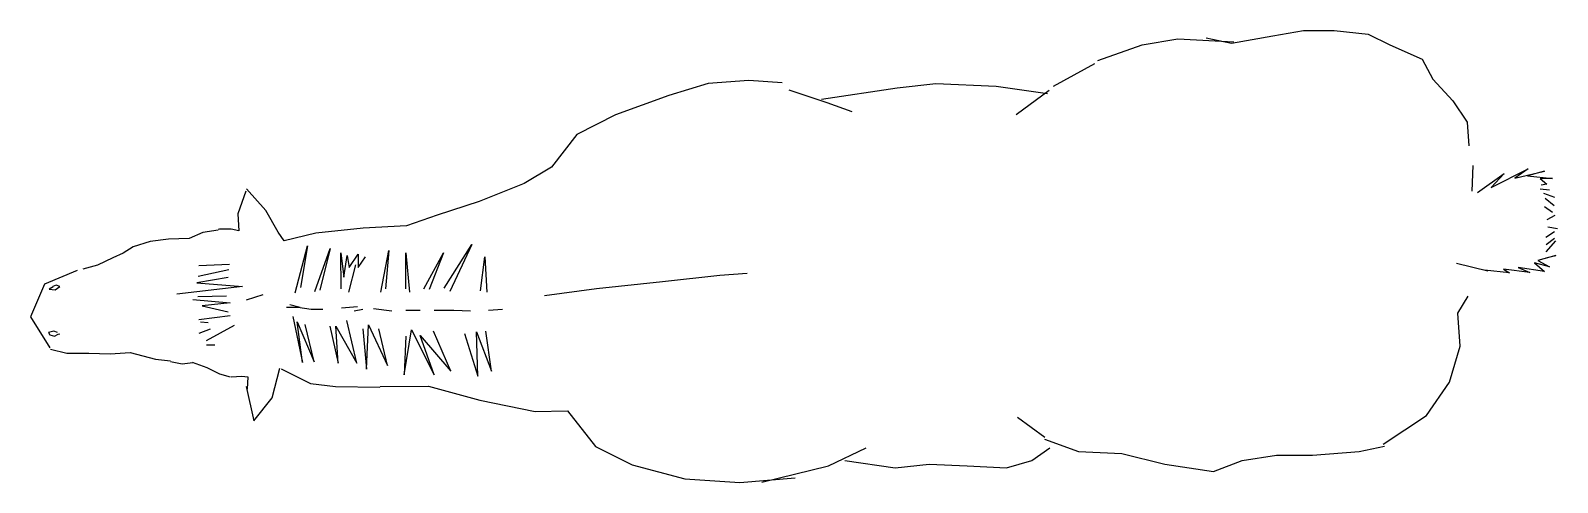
# Model space of a CAD drawing. Header units: millimetres. Extents: x -1489.56 to -1486.79, y 1787.41 to 1788.23.
import ezdxf

# ---------------------------------------------------------------- set-up
doc = ezdxf.new("R2010")
doc.units = ezdxf.units.MM
doc.header["$LTSCALE"] = 10
doc.layers.add('Animais', color=2, linetype='Continuous')

msp = doc.modelspace()

# ---------------------------------------------------------------- linework, layer by layer
at = {"layer": 'Animais'}
for p, q in [((-1487.5412, 1788.2055), (-1487.4761, 1788.216)), ((-1487.4761, 1788.216), (-1487.3746, 1788.2107)), ((-1487.4246, 1788.2183), (-1487.3788, 1788.2085)), ((-1487.3788, 1788.2085), (-1487.3036, 1788.2216)), ((-1487.3036, 1788.2216), (-1487.2479, 1788.2314)), ((-1487.2479, 1788.2314), (-1487.1923, 1788.2314)), ((-1487.1923, 1788.2314), (-1487.1302, 1788.2248)), ((-1487.1302, 1788.2248), (-1487.0909, 1788.2052)), ((-1487.6219, 1788.1769), (-1487.5412, 1788.2055)), ((-1487.0909, 1788.2052), (-1487.032, 1788.179)), ((-1487.7026, 1788.13), (-1487.6271, 1788.1717)), ((-1487.032, 1788.179), (-1487.0124, 1788.143)), ((-1488.3303, 1788.1353), (-1488.4016, 1788.1133)), ((-1488.2564, 1788.1406), (-1488.3303, 1788.1353)), ((-1488.1958, 1788.1365), (-1488.2564, 1788.1406)), ((-1488.1244, 1788.1065), (-1487.9864, 1788.1274)), ((-1487.9864, 1788.1274), (-1487.9161, 1788.1352)), ((-1487.9161, 1788.1352), (-1487.8068, 1788.13)), ((-1487.8068, 1788.13), (-1487.7131, 1788.117)), ((-1487.0124, 1788.143), (-1486.9764, 1788.1037)), ((-1488.4016, 1788.1133), (-1488.4986, 1788.0783)), ((-1488.1835, 1788.1234), (-1488.1148, 1788.1005)), ((-1488.1148, 1788.1005), (-1488.069, 1788.0841)), ((-1487.7105, 1788.1222), (-1487.7703, 1788.0779)), ((-1486.9764, 1788.1037), (-1486.9502, 1788.0645)), ((-1488.4986, 1788.0783), (-1488.5689, 1788.0425)), ((-1486.9502, 1788.0645), (-1486.947, 1788.0219)), ((-1488.5689, 1788.0425), (-1488.6151, 1787.9831)), ((-1488.6151, 1787.9831), (-1488.6647, 1787.9529)), ((-1486.9413, 1787.9392), (-1486.9391, 1787.9856)), ((-1486.9313, 1787.9365), (-1486.8832, 1787.9713)), ((-1486.9067, 1787.9457), (-1486.8392, 1787.9795)), ((-1486.8832, 1787.9713), (-1486.9067, 1787.9457)), ((-1486.8392, 1787.9795), (-1486.8638, 1787.9631)), ((-1486.8638, 1787.9631), (-1486.8096, 1787.9754)), ((-1486.8096, 1787.9754), (-1486.8403, 1787.9672)), ((-1486.8403, 1787.9672), (-1486.7953, 1787.9621)), ((-1486.7953, 1787.9621), (-1486.8178, 1787.9621)), ((-1486.8178, 1787.9621), (-1486.8055, 1787.9519)), ((-1489.1708, 1787.9391), (-1489.1858, 1787.8982)), ((-1489.1349, 1787.9038), (-1489.17, 1787.9433)), ((-1488.6647, 1787.9529), (-1488.7465, 1787.9204)), ((-1486.8178, 1787.9437), (-1486.8004, 1787.9417)), ((-1486.8055, 1787.9519), (-1486.8157, 1787.9498)), ((-1486.8116, 1787.9355), (-1486.7912, 1787.9284)), ((-1488.7465, 1787.9204), (-1488.8232, 1787.8953)), ((-1486.8096, 1787.911), (-1486.7953, 1787.9007)), ((-1486.8086, 1787.9263), (-1486.7922, 1787.913)), ((-1489.1858, 1787.8982), (-1489.1837, 1787.867)), ((-1489.1125, 1787.8647), (-1489.1349, 1787.9038)), ((-1488.8232, 1787.8953), (-1488.8792, 1787.8758)), ((-1486.8045, 1787.8874), (-1486.7902, 1787.8956)), ((-1489.3115, 1787.852), (-1489.3449, 1787.8477)), ((-1489.2739, 1787.853), (-1489.3115, 1787.852)), ((-1489.2492, 1787.8638), (-1489.2739, 1787.853)), ((-1489.2213, 1787.8681), (-1489.2492, 1787.8638)), ((-1489.2191, 1787.8703), (-1489.2213, 1787.8692)), ((-1489.1976, 1787.8703), (-1489.2191, 1787.8703)), ((-1489.1837, 1787.867), (-1489.1976, 1787.8703)), ((-1489.1015, 1787.8487), (-1489.1125, 1787.8647)), ((-1489.0437, 1787.8627), (-1489.1015, 1787.8487)), ((-1488.9574, 1787.8716), (-1489.0437, 1787.8627)), ((-1488.8792, 1787.8758), (-1488.9574, 1787.8716)), ((-1486.8075, 1787.8557), (-1486.7912, 1787.866)), ((-1486.8065, 1787.8424), (-1486.7912, 1787.8537)), ((-1486.8034, 1787.8741), (-1486.7861, 1787.8711)), ((-1489.3943, 1787.8262), (-1489.4126, 1787.8176)), ((-1489.376, 1787.838), (-1489.3943, 1787.8262)), ((-1489.3449, 1787.8477), (-1489.376, 1787.838)), ((-1489.0813, 1787.7545), (-1489.0588, 1787.8397)), ((-1489.0588, 1787.8397), (-1489.0718, 1787.764)), ((-1489.0458, 1787.7569), (-1489.0175, 1787.8349)), ((-1489.0175, 1787.8349), (-1489.0364, 1787.7593)), ((-1488.9974, 1787.7616), (-1488.9985, 1787.8267)), ((-1488.9985, 1787.8267), (-1488.9926, 1787.7829)), ((-1488.9926, 1787.7829), (-1488.9867, 1787.8219)), ((-1488.9867, 1787.8219), (-1488.9832, 1787.8006)), ((-1488.9832, 1787.8006), (-1488.9666, 1787.8243)), ((-1488.9666, 1787.8243), (-1488.9666, 1787.8006)), ((-1488.9253, 1787.7557), (-1488.9111, 1787.8314)), ((-1488.9111, 1787.8314), (-1488.917, 1787.7616)), ((-1488.8804, 1787.7616), (-1488.8804, 1787.8267)), ((-1488.8804, 1787.8267), (-1488.8733, 1787.7557)), ((-1488.8473, 1787.7616), (-1488.8118, 1787.8267)), ((-1488.8118, 1787.8267), (-1488.8378, 1787.7604)), ((-1488.8106, 1787.7628), (-1488.7598, 1787.842)), ((-1488.7598, 1787.842), (-1488.8, 1787.7569)), ((-1486.7891, 1787.822), (-1486.8218, 1787.8128)), ((-1486.8075, 1787.8179), (-1486.7891, 1787.822)), ((-1486.8065, 1787.8291), (-1486.7891, 1787.8486)), ((-1489.4775, 1787.7951), (-1489.5373, 1787.7698)), ((-1489.4405, 1787.8047), (-1489.4674, 1787.7971)), ((-1489.4126, 1787.8176), (-1489.4405, 1787.8047)), ((-1489.2019, 1787.7961), (-1489.2578, 1787.7842)), ((-1489.2008, 1787.8057), (-1489.2567, 1787.8036)), ((-1488.9714, 1787.8054), (-1488.9844, 1787.7557)), ((-1488.9666, 1787.8006), (-1488.9536, 1787.8196)), ((-1488.7444, 1787.7581), (-1488.7362, 1787.8196)), ((-1488.7362, 1787.8196), (-1488.7326, 1787.7557)), ((-1486.9698, 1787.8082), (-1486.9127, 1787.7941)), ((-1486.873, 1787.7903), (-1486.919, 1787.7954)), ((-1486.8362, 1787.7913), (-1486.8842, 1787.7974)), ((-1486.8842, 1787.7974), (-1486.873, 1787.7903)), ((-1486.8096, 1787.7933), (-1486.8576, 1787.8005)), ((-1486.8576, 1787.8005), (-1486.8362, 1787.7913)), ((-1486.8004, 1787.8015), (-1486.828, 1787.8087)), ((-1486.828, 1787.8087), (-1486.8096, 1787.7933)), ((-1486.8218, 1787.8128), (-1486.8004, 1787.8015)), ((-1489.5373, 1787.7698), (-1489.5625, 1787.7105)), ((-1489.5157, 1787.7681), (-1489.5222, 1787.7659)), ((-1489.5093, 1787.7659), (-1489.5157, 1787.7681)), ((-1489.203, 1787.7821), (-1489.26, 1787.7724)), ((-1489.26, 1787.7724), (-1489.1772, 1787.7659)), ((-1488.5333, 1787.7619), (-1488.4137, 1787.7747)), ((-1488.4137, 1787.7747), (-1488.3094, 1787.7864)), ((-1488.3094, 1787.7864), (-1488.2592, 1787.79)), ((-1489.5211, 1787.7649), (-1489.5286, 1787.7606)), ((-1489.5286, 1787.7606), (-1489.5179, 1787.7595)), ((-1489.5179, 1787.7595), (-1489.5093, 1787.7659)), ((-1489.1772, 1787.7659), (-1489.2965, 1787.752)), ((-1489.2675, 1787.7423), (-1489.1998, 1787.7358)), ((-1489.2583, 1787.7478), (-1489.2065, 1787.7487)), ((-1489.1697, 1787.7412), (-1489.1396, 1787.7509)), ((-1488.6277, 1787.7495), (-1488.5333, 1787.7619)), ((-1486.9675, 1787.7173), (-1486.9486, 1787.748)), ((-1489.2567, 1787.7058), (-1489.1997, 1787.7127)), ((-1489.1998, 1787.7358), (-1489.2503, 1787.7305)), ((-1489.2503, 1787.7305), (-1489.203, 1787.7197)), ((-1489.0969, 1787.7282), (-1489.0767, 1787.7282)), ((-1489.0913, 1787.7327), (-1489.0723, 1787.7282)), ((-1489.0857, 1787.7114), (-1489.0678, 1787.6275)), ((-1489.0767, 1787.7282), (-1489.0521, 1787.7248)), ((-1489.0521, 1787.7248), (-1489.0309, 1787.7248)), ((-1488.9973, 1787.7271), (-1488.9683, 1787.7293)), ((-1488.9739, 1787.7215), (-1488.9582, 1787.7248)), ((-1488.9392, 1787.7259), (-1488.9057, 1787.7215)), ((-1488.8799, 1787.7226), (-1488.8542, 1787.7226)), ((-1488.8285, 1787.7226), (-1488.7927, 1787.7226)), ((-1488.7927, 1787.7226), (-1488.7625, 1787.7215)), ((-1488.7301, 1787.7226), (-1488.7044, 1787.7248)), ((-1486.9632, 1787.6573), (-1486.9675, 1787.7173)), ((-1489.5625, 1787.7105), (-1489.5277, 1787.6542)), ((-1489.52, 1787.6842), (-1489.5297, 1787.6821)), ((-1489.5136, 1787.6821), (-1489.52, 1787.6842)), ((-1489.2557, 1787.681), (-1489.2352, 1787.6885)), ((-1489.2535, 1787.7014), (-1489.2395, 1787.7003)), ((-1489.2427, 1787.6676), (-1489.1914, 1787.6951)), ((-1489.0678, 1787.6275), (-1489.0779, 1787.7013)), ((-1489.0779, 1787.7013), (-1489.0465, 1787.6286)), ((-1489.0465, 1787.6286), (-1489.0633, 1787.6969)), ((-1489.0186, 1787.6935), (-1489.0029, 1787.6264)), ((-1489.0029, 1787.6264), (-1489.0074, 1787.6935)), ((-1489.0074, 1787.6935), (-1488.9694, 1787.6264)), ((-1488.9694, 1787.6264), (-1488.9873, 1787.7036)), ((-1488.9582, 1787.689), (-1488.9515, 1787.6152)), ((-1488.9515, 1787.6152), (-1488.9481, 1787.6957)), ((-1488.9481, 1787.6957), (-1488.9135, 1787.6219)), ((-1488.9135, 1787.6219), (-1488.9291, 1787.689)), ((-1488.8833, 1787.6051), (-1488.8699, 1787.6868)), ((-1488.8699, 1787.6868), (-1488.8285, 1787.6051)), ((-1488.7983, 1787.6118), (-1488.8296, 1787.6845)), ((-1488.7491, 1787.6029), (-1488.7514, 1787.6834)), ((-1488.7514, 1787.6834), (-1488.7245, 1787.6118)), ((-1488.7245, 1787.6118), (-1488.7346, 1787.6845)), ((-1489.5297, 1787.6821), (-1489.5276, 1787.6778)), ((-1489.5276, 1787.6778), (-1489.519, 1787.6756)), ((-1489.519, 1787.6756), (-1489.5125, 1787.6788)), ((-1489.5125, 1787.6788), (-1489.5093, 1787.6799)), ((-1489.2428, 1787.6595), (-1489.2277, 1787.6595)), ((-1488.8799, 1787.6756), (-1488.8833, 1787.6051)), ((-1488.8285, 1787.6051), (-1488.8542, 1787.6767)), ((-1488.8542, 1787.6767), (-1488.7983, 1787.6118)), ((-1488.7737, 1787.6801), (-1488.7491, 1787.6029)), ((-1486.9823, 1787.5915), (-1486.9632, 1787.6573)), ((-1489.5265, 1787.6519), (-1489.4964, 1787.6444)), ((-1489.4964, 1787.6444), (-1489.4566, 1787.6444)), ((-1489.4566, 1787.6444), (-1489.4179, 1787.6433)), ((-1489.4179, 1787.6433), (-1489.3814, 1787.6455)), ((-1489.3814, 1787.6455), (-1489.3352, 1787.6337)), ((-1489.3352, 1787.6337), (-1489.3083, 1787.6304)), ((-1489.3083, 1787.6294), (-1489.2868, 1787.6251)), ((-1489.2686, 1787.6283), (-1489.2417, 1787.6186)), ((-1489.2868, 1787.6251), (-1489.2675, 1787.6272)), ((-1489.2417, 1787.6186), (-1489.2191, 1787.6068)), ((-1489.2191, 1787.6068), (-1489.1998, 1787.6014)), ((-1489.1976, 1787.6014), (-1489.1783, 1787.6025)), ((-1489.1783, 1787.6025), (-1489.1675, 1787.6014)), ((-1489.1675, 1787.6014), (-1489.1686, 1787.5788)), ((-1489.1232, 1787.5629), (-1489.1093, 1787.6171)), ((-1489.1065, 1787.6157), (-1489.0537, 1787.5893)), ((-1489.1705, 1787.5837), (-1489.1566, 1787.5211)), ((-1489.0537, 1787.5893), (-1489.0079, 1787.5837)), ((-1489.0079, 1787.5837), (-1488.9273, 1787.5823)), ((-1488.927, 1787.5837), (-1488.8387, 1787.5844)), ((-1488.8387, 1787.5844), (-1488.7458, 1787.5589)), ((-1487.0242, 1787.531), (-1486.9823, 1787.5915)), ((-1489.1566, 1787.5211), (-1489.1232, 1787.5629)), ((-1488.7458, 1787.5589), (-1488.6448, 1787.5381)), ((-1488.6448, 1787.5381), (-1488.586, 1787.5395)), ((-1488.586, 1787.5395), (-1488.5351, 1787.4745)), ((-1487.7677, 1787.5281), (-1487.7183, 1787.4917)), ((-1487.1031, 1787.4791), (-1487.0242, 1787.531)), ((-1488.5351, 1787.4745), (-1488.4683, 1787.4414)), ((-1488.1116, 1787.4392), (-1488.0429, 1787.472)), ((-1487.7419, 1787.4491), (-1487.7092, 1787.472)), ((-1487.719, 1787.4883), (-1487.6569, 1787.4654)), ((-1487.6569, 1787.4654), (-1487.5783, 1787.4622)), ((-1487.5783, 1787.4622), (-1487.4998, 1787.4425)), ((-1487.2316, 1787.4589), (-1487.1465, 1787.4654)), ((-1487.1465, 1787.4654), (-1487.1007, 1787.4752)), ((-1488.4683, 1787.4414), (-1488.3726, 1787.4161)), ((-1488.2326, 1787.4098), (-1488.1116, 1787.4392)), ((-1488.0821, 1787.4491), (-1487.9905, 1787.436)), ((-1487.9905, 1787.436), (-1487.9284, 1787.4425)), ((-1487.9284, 1787.4425), (-1487.8597, 1787.4392)), ((-1487.8597, 1787.4392), (-1487.7877, 1787.436)), ((-1487.7877, 1787.436), (-1487.7419, 1787.4491)), ((-1487.4998, 1787.4425), (-1487.4115, 1787.4294)), ((-1487.4115, 1787.4294), (-1487.3592, 1787.4491)), ((-1487.3592, 1787.4491), (-1487.297, 1787.4589)), ((-1487.297, 1787.4589), (-1487.2316, 1787.4589)), ((-1488.3726, 1787.4161), (-1488.2726, 1787.4092)), ((-1488.2726, 1787.4092), (-1488.1723, 1787.4178))]:
    msp.add_line(p, q, dxfattribs=at)

doc.saveas('drawing.dxf')
